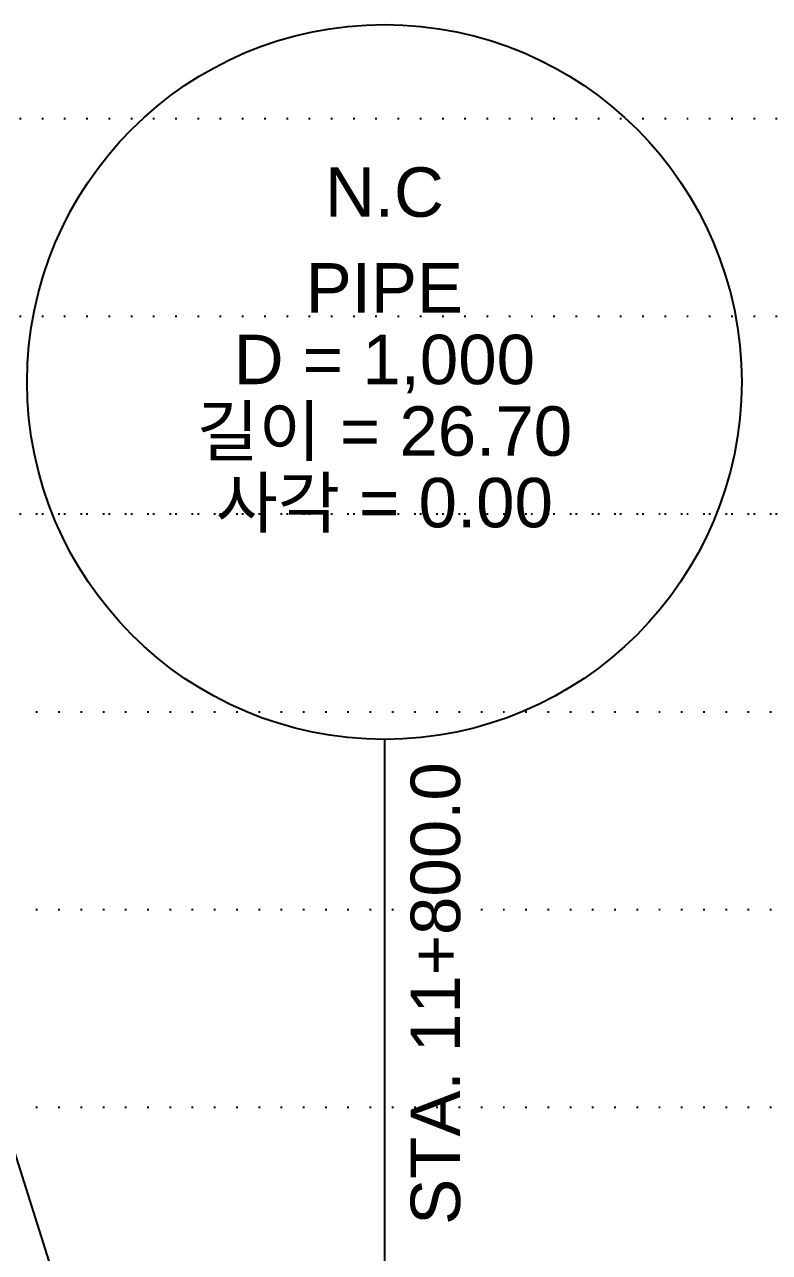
# Model space of a CAD drawing. Header units: millimetres. Extents: x -1499 to 6658, y -12483 to -6008.
# Drawn here: x 1034.3 to 1079.5, y -11101.9 to -11027.4 of the extents above; entities that cross this region are included whole.
import ezdxf
from ezdxf.enums import TextEntityAlignment as Align

# ---------------------------------------------------------------- set-up
doc = ezdxf.new("R2010")
doc.units = ezdxf.units.MM
doc.linetypes.add('A-DOTLN01H', pattern=[0.125, 0, -0.125])
for name, color, linetype in [('3공구_안성방향_CR-LEAT-NEW', 7, 'Continuous'), ('3공구_안성방향_CR-SSYM-NEW', 3, 'Continuous'), ('CR-GRID', 56, 'A-DOTLN01H'), ('종단지반선', 3, 'Continuous')]:
    doc.layers.add(name, color=color, linetype=linetype)
doc.styles.get("Standard").update_dxf_attribs({"font": 'arial.ttf'})

msp = doc.modelspace()

# ---------------------------------------------------------------- linework, layer by layer
at = {"layer": '3공구_안성방향_CR-SSYM-NEW', "color": 3}
msp.add_lwpolyline([(1056.157, -11070.737), (1056.157, -11145.412)], dxfattribs=at)
msp.add_circle((1056.157, -11049.049), 21.688, dxfattribs=at)
at = {"layer": 'CR-GRID', "color": 6, "linetype": 'A-DOTLN01H', "ltscale": 10}
for p, q in [((236.157, -11033.058), (1436.157, -11033.058)), ((696.157, -11093.058), (6636.157, -11093.058))]:
    msp.add_line(p, q, dxfattribs=at)
at = {"layer": 'CR-GRID', "linetype": 'A-DOTLN01H', "ltscale": 10}
for p, q in [((236.157, -11045.058), (1436.157, -11045.058)), ((236.157, -11057.058), (1436.157, -11057.058)), ((696.157, -11057.058), (6636.157, -11057.058)), ((696.157, -11069.058), (6636.157, -11069.058)), ((696.157, -11081.058), (6636.157, -11081.058))]:
    msp.add_line(p, q, dxfattribs=at)
at = {"layer": '종단지반선', "flags": 128}
msp.add_lwpolyline([(1096.157, -11334.612), (1076.157, -11251.89), (1056.157, -11179.572), (1036.157, -11103.498), (1016.157, -11040.12), (1012.557, -11029.758), (1007.857, -11030.058), (996.157, -11049.324), (976.157, -11095.878), (956.157, -11110.242), (936.157, -11149.902), (916.157, -11190.876), (896.157, -11250.552), (883.357, -11303.358), (882.457, -11303.958), (876.157, -11286.924), (856.157, -11303.088), (842.857, -11332.338)], dxfattribs=at)

# ---------------------------------------------------------------- texts
at = {"layer": '3공구_안성방향_CR-LEAT-NEW', "color": 3}
for s, p in [('N.C', (1056.157, -11039.026)), ('PIPE', (1056.157, -11044.838)), ('D = 1,000', (1056.157, -11049.182)), ('길이 = 26.70', (1056.157, -11053.526)), ('사각 = 0.00', (1056.157, -11057.87))]:
    msp.add_text(s, height=3, dxfattribs=at).set_placement(p, align=Align.CENTER)
msp.add_text('STA. 11+800.0', height=3, rotation=90, dxfattribs=at).set_placement((1060.752, -11100.193))

doc.saveas('drawing.dxf')
